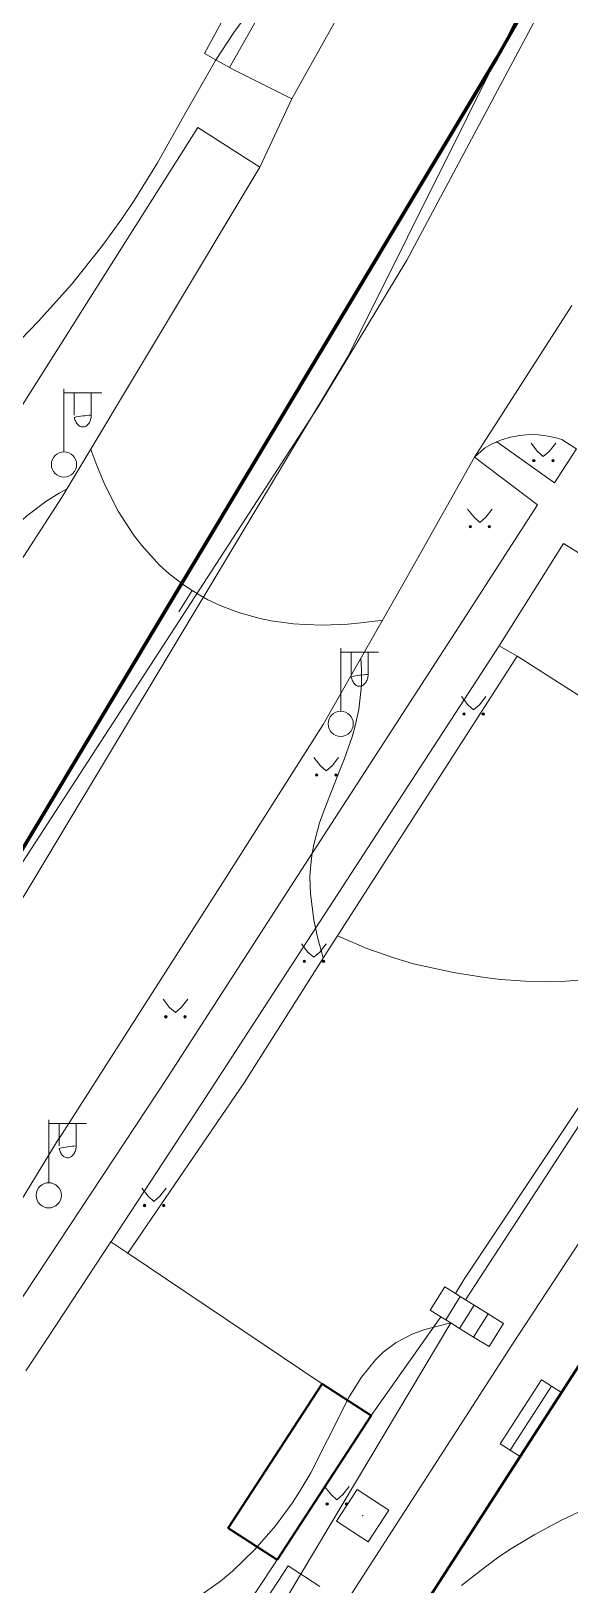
# Model space of a CAD drawing. Extents: x 1000 to 4000, y -5000 to -1000.
# Drawn here: x 1159.4 to 1202.2, y -4264.8 to -4141.5 of the extents above; entities that cross this region are included whole.
import ezdxf

# ---------------------------------------------------------------- set-up
doc = ezdxf.new("R2010")
doc.units = 0
doc.header["$MEASUREMENT"] = 0
for name, color, linetype in [('границы команд_1', 10, 'CONTINUOUS'), ('СЛОЙ_11', 7, 'CONTINUOUS'), ('СЛОЙ_24', 7, 'CONTINUOUS'), ('СЛОЙ_25', 7, 'CONTINUOUS'), ('СЛОЙ_3', 7, 'CONTINUOUS'), ('СЛОЙ_37', 7, 'CONTINUOUS'), ('СЛОЙ_41', 7, 'CONTINUOUS'), ('СЛОЙ_44', 7, 'CONTINUOUS'), ('СЛОЙ_50', 7, 'CONTINUOUS'), ('СЛОЙ_51', 7, 'CONTINUOUS'), ('СЛОЙ_52', 7, 'CONTINUOUS'), ('СЛОЙ_6', 7, 'CONTINUOUS'), ('СЛОЙ_7', 7, 'CONTINUOUS')]:
    doc.layers.add(name, color=color, linetype=linetype)

msp = doc.modelspace()

# ---------------------------------------------------------------- linework, layer by layer
at = {"layer": 'границы команд_1', "color": 6, "lineweight": 100}
msp.add_lwpolyline([(1612.96, -4276.82), (1612.96, -4259.86), (1625.02, -4185.11), (1636.75, -4129.28), (1649.53, -4098.95), (1661.2, -4081.67), (1676.84, -4068.3), (1835.04, -3963.9), (1864.51, -3940.5), (1880.89, -3924.11), (1893.06, -3902.28), (1902.12, -3885.22), (1918.7, -3847.06), (1400.62, -3643.72), (1216.08, -4109.03), (1196.4, -4143.6), (1121.31, -4268.85)], dxfattribs=at)
at = {"layer": 'СЛОЙ_11', "color": 253, "linetype": 'Continuous', "lineweight": 0}
for p, q in [((1196.59, -4190.28), (1201.7, -4182.15)), ((1209.99, -4187.36), (1201.7, -4182.15)), ((1165.78, -4237.56), (1167.12, -4238.46)), ((1167.12, -4238.46), (1182.54, -4248.84))]:
    msp.add_line(p, q, dxfattribs=at)
for points in [[(1178.99, -4137.62), (1175.19, -4144.38)], [(1172.67, -4149.13), (1164.15, -4162.6)], [(1164.15, -4162.6), (1162.43, -4165.33)], [(1162.43, -4165.33), (1145.09, -4192.76)], [(1196.59, -4190.28), (1183.07, -4211.06), (1172.95, -4226.63), (1165.82, -4237.51), (1165.78, -4237.56)], [(1222.69, -4196.46), (1218.49, -4203.47), (1193.82, -4240.53), (1193.13, -4241.67)], [(1165.78, -4237.56), (1160.84, -4245.05), (1159.03, -4247.8)], [(1191.96, -4243.51), (1186.42, -4251.36)], [(1178.97, -4262.81), (1172.08, -4273.19)]]:
    msp.add_lwpolyline(points, dxfattribs=at)
at = {"layer": 'СЛОЙ_24', "color": 253, "linetype": 'Continuous', "lineweight": 0}
for p, q in [((1180.12, -4146.86), (1175.52, -4144.56)), ((1198.01, -4191.08), (1196.59, -4190.28))]:
    msp.add_line(p, q, dxfattribs=at)
for points in [[(1180.12, -4146.86), (1189.11, -4130.81), (1203.64, -4101.32), (1202.92, -4096.42), (1218.34, -4061.94), (1221.35, -4063.07), (1221.87, -4061.15), (1219.19, -4059.91), (1231.61, -4029.37), (1232.87, -4022.9), (1236.39, -4024.04), (1236.98, -4022.09), (1233.84, -4021.05), (1242.22, -4000)], [(1178.99, -4137.62), (1176.97, -4136.29), (1173.2, -4143.27), (1175.19, -4144.38)], [(1175.19, -4144.38), (1175.52, -4144.56)], [(1177.58, -4152.28), (1172.67, -4149.13)], [(1116.78, -4248.45), (1118.7, -4245.26), (1161.91, -4178.44), (1177.58, -4152.28)], [(1194.64, -4175.3), (1195.41, -4174.59), (1196.07, -4174.22), (1196.32, -4174.12), (1196.41, -4174.08)], [(1196.41, -4174.08), (1196.76, -4173.93), (1197.48, -4173.71), (1198.22, -4173.57), (1198.97, -4173.5), (1199.72, -4173.52), (1200.47, -4173.62), (1200.85, -4173.71), (1201.2, -4173.79), (1201.55, -4173.9), (1202.66, -4174.6), (1202.71, -4174.63)], [(1196.41, -4174.08), (1200.99, -4177.33), (1202.71, -4174.63)], [(1148.25, -4250), (1150.01, -4247.39), (1155.6, -4239.25), (1161.65, -4229.38), (1161.66, -4229.37), (1174.66, -4209.05), (1182.62, -4196.52), (1189.04, -4185.21), (1194.64, -4175.3)], [(1153.39, -4250), (1158.15, -4242.9), (1170.32, -4224.45), (1180.32, -4208.94), (1193.98, -4187.86), (1199.64, -4179.08), (1194.64, -4175.3)], [(1198.01, -4191.08), (1187.11, -4208.05), (1182.74, -4214.84), (1176.48, -4224.74), (1176.39, -4224.87), (1167.12, -4238.46)], [(1214.61, -4190.85), (1213.61, -4192.45), (1211.63, -4195.08), (1211.09, -4195.48), (1210.5, -4195.82), (1209.88, -4196.09), (1209.23, -4196.28), (1208.56, -4196.39), (1207.88, -4196.43), (1207.58, -4196.41), (1207.21, -4196.38), (1206.54, -4196.25), (1205.89, -4196.05), (1205.61, -4195.94), (1198.14, -4191.16), (1198.01, -4191.08)], [(1227.74, -4199.82), (1197.58, -4245.78)], [(1197.58, -4245.78), (1177.54, -4276.87)]]:
    msp.add_lwpolyline(points, dxfattribs=at)
at = {"layer": 'СЛОЙ_25', "color": 253, "linetype": 'Continuous', "lineweight": 0}
for points in [[(1191.96, -4243.51), (1191.12, -4242.99), (1192.28, -4241.14), (1193.13, -4241.67)], [(1193.5, -4241.9), (1192.35, -4243.75)], [(1193.13, -4241.67), (1193.5, -4241.9), (1193.92, -4242.17)], [(1193.92, -4242.17), (1194.61, -4242.59), (1195.71, -4243.28), (1196.93, -4244.04), (1195.78, -4245.89)], [(1194.61, -4242.59), (1193.45, -4244.44)], [(1195.71, -4243.28), (1194.56, -4245.13)], [(1192.74, -4244), (1192.35, -4243.75), (1191.96, -4243.51)], [(1195.78, -4245.89), (1194.56, -4245.13), (1193.45, -4244.44), (1192.74, -4244)]]:
    msp.add_lwpolyline(points, dxfattribs=at)
at = {"layer": 'СЛОЙ_3', "color": 253, "linetype": 'Continuous', "lineweight": 0}
for p, q in [((1162.05, -4174.88), (1162.05, -4169.88)), ((1162.05, -4172.88), (1162.05, -4169.88)), ((1162.05, -4170.19), (1165.05, -4170.19)), ((1162.87, -4171.96), (1162.87, -4170.19)), ((1164.21, -4171.96), (1164.21, -4170.19)), ((1184.01, -4195.45), (1184.01, -4190.45)), ((1184.01, -4193.45), (1184.01, -4190.45)), ((1184.01, -4190.77), (1187.02, -4190.77)), ((1184.84, -4192.54), (1184.84, -4190.77)), ((1186.18, -4192.54), (1186.18, -4190.77)), ((1160.84, -4232.88), (1160.84, -4227.88)), ((1160.84, -4230.88), (1160.84, -4227.88)), ((1160.84, -4228.19), (1163.84, -4228.19)), ((1161.66, -4229.96), (1161.66, -4228.19)), ((1163.01, -4229.96), (1163.01, -4228.19)), ((1183.68, -4259.75), (1185.31, -4257.23)), ((1185.31, -4257.23), (1187.83, -4258.87)), ((1186.19, -4261.38), (1187.83, -4258.87)), ((1186.19, -4261.38), (1183.68, -4259.75)), ((1178.2, -4265.8), (1179.84, -4263.28)), ((1179.84, -4263.28), (1182.35, -4264.92))]:
    msp.add_line(p, q, dxfattribs=at)
for points in [[(1164.21, -4171.96, -0.035191), (1164.2, -4172.14, -0.036545), (1164.16, -4172.32, -0.03934), (1164.1, -4172.48, -0.0437), (1164.02, -4172.62, -0.049642), (1163.92, -4172.74, -0.056748), (1163.8, -4172.83, -0.0637), (1163.67, -4172.88, -0.068204), (1163.54, -4172.9, -0.068204), (1163.41, -4172.88, -0.0637), (1163.29, -4172.83, -0.056748), (1163.17, -4172.74, -0.049642), (1163.07, -4172.62, -0.0437), (1162.99, -4172.48, -0.03934), (1162.92, -4172.32, -0.036545), (1162.88, -4172.14, -0.035191)], [(1186.18, -4192.54, -0.035191), (1186.17, -4192.72, -0.036545), (1186.13, -4192.9, -0.03934), (1186.07, -4193.06, -0.0437), (1185.98, -4193.2, -0.049642), (1185.88, -4193.32, -0.056748), (1185.76, -4193.41, -0.0637), (1185.64, -4193.46, -0.068204), (1185.51, -4193.48, -0.068204), (1185.38, -4193.46, -0.0637), (1185.25, -4193.41, -0.056748), (1185.13, -4193.32, -0.049642), (1185.03, -4193.2, -0.0437), (1184.95, -4193.06, -0.03934), (1184.89, -4192.9, -0.036545), (1184.85, -4192.72, -0.035191)], [(1163.01, -4229.96, -0.035191), (1162.99, -4230.15, -0.036545), (1162.96, -4230.32, -0.03934), (1162.89, -4230.49, -0.0437), (1162.81, -4230.63, -0.049642), (1162.71, -4230.75, -0.056748), (1162.59, -4230.83, -0.0637), (1162.47, -4230.89, -0.068204), (1162.34, -4230.9, -0.068204), (1162.2, -4230.89, -0.0637), (1162.08, -4230.83, -0.056748), (1161.96, -4230.75, -0.049642), (1161.86, -4230.63, -0.0437), (1161.78, -4230.49, -0.03934), (1161.71, -4230.32, -0.036545), (1161.68, -4230.15, -0.035191)]]:
    msp.add_lwpolyline(points, format="xyb", close=True, dxfattribs=at)
for centre in [(1162.05, -4175.88), (1184.01, -4196.46), (1160.84, -4233.88)]:
    msp.add_circle(centre, 1, dxfattribs=at)
msp.add_point((1185.75, -4259.31), dxfattribs=at)
at = {"layer": 'СЛОЙ_37', "color": 253, "linetype": 'Continuous', "lineweight": 0}
msp.add_line((1174.4, -4274.75), (1192.74, -4244), dxfattribs=at)
msp.add_lwpolyline([(1193.92, -4242.17), (1212.75, -4213.25), (1223.53, -4197.02)], dxfattribs=at)
at = {"layer": 'СЛОЙ_41', "color": 253, "linetype": 'Continuous', "lineweight": 0}
for p, q in [((1199.12, -4174.19), (1199.63, -4174.84)), ((1201.07, -4174.19), (1200.56, -4174.84)), ((1199.63, -4174.84), (1200.09, -4175.25)), ((1200.56, -4174.84), (1200.09, -4175.25)), ((1194.08, -4179.42), (1194.59, -4180.07)), ((1194.59, -4180.07), (1195.05, -4180.48)), ((1195.52, -4180.07), (1195.05, -4180.48)), ((1196.03, -4179.42), (1195.52, -4180.07)), ((1193.59, -4194.29), (1194.1, -4194.94)), ((1194.1, -4194.94), (1194.56, -4195.35)), ((1195.03, -4194.94), (1194.56, -4195.35)), ((1195.54, -4194.29), (1195.03, -4194.94)), ((1181.89, -4199.13), (1182.4, -4199.78)), ((1182.4, -4199.78), (1182.86, -4200.19)), ((1183.33, -4199.78), (1182.86, -4200.19)), ((1183.84, -4199.13), (1183.33, -4199.78)), ((1180.9, -4213.92), (1181.41, -4214.57)), ((1181.41, -4214.57), (1181.88, -4214.98)), ((1182.35, -4214.57), (1181.88, -4214.98)), ((1182.86, -4213.92), (1182.35, -4214.57)), ((1169.92, -4218.32), (1170.43, -4218.97)), ((1171.87, -4218.32), (1171.36, -4218.97)), ((1170.43, -4218.97), (1170.89, -4219.38)), ((1171.36, -4218.97), (1170.89, -4219.38)), ((1168.22, -4233.3), (1168.73, -4233.95)), ((1170.17, -4233.3), (1169.66, -4233.95)), ((1168.73, -4233.95), (1169.19, -4234.36)), ((1169.66, -4233.95), (1169.19, -4234.36)), ((1182.73, -4256.98), (1183.24, -4257.63)), ((1184.68, -4256.98), (1184.17, -4257.63)), ((1183.24, -4257.63), (1183.7, -4258.04)), ((1184.17, -4257.63), (1183.7, -4258.04))]:
    msp.add_line(p, q, dxfattribs=at)
for centre in [(1199.34, -4175.57), (1200.86, -4175.57), (1194.29, -4180.81), (1195.81, -4180.81), (1193.8, -4195.68), (1195.32, -4195.68), (1182.11, -4200.52), (1183.63, -4200.52), (1181.12, -4215.31), (1182.64, -4215.31), (1170.13, -4219.71), (1171.65, -4219.71), (1168.44, -4234.69), (1169.96, -4234.69), (1182.94, -4258.37), (1184.46, -4258.37)]:
    msp.add_circle(centre, 0.0976, dxfattribs=at)
for points in [[(1199.25, -4175.61), (1199.24, -4175.56), (1199.25, -4175.54)], [(1199.24, -4175.59), (1199.24, -4175.57), (1199.24, -4175.56)], [(1199.24, -4175.59), (1199.24, -4175.56), (1199.25, -4175.61)], [(1199.26, -4175.63), (1199.25, -4175.54), (1199.26, -4175.52)], [(1199.25, -4175.61), (1199.25, -4175.54), (1199.26, -4175.63)], [(1199.27, -4175.64), (1199.26, -4175.52), (1199.27, -4175.51)], [(1199.26, -4175.63), (1199.26, -4175.52), (1199.27, -4175.64)], [(1199.28, -4175.66), (1199.27, -4175.51), (1199.28, -4175.49)], [(1199.27, -4175.64), (1199.27, -4175.51), (1199.28, -4175.66)], [(1199.3, -4175.67), (1199.28, -4175.49), (1199.3, -4175.48)], [(1199.28, -4175.66), (1199.28, -4175.49), (1199.3, -4175.67)], [(1199.3, -4175.67), (1199.3, -4175.48), (1199.32, -4175.67)], [(1199.32, -4175.67), (1199.3, -4175.48), (1199.32, -4175.48)], [(1199.32, -4175.67), (1199.32, -4175.48), (1199.34, -4175.67)], [(1199.34, -4175.67), (1199.32, -4175.48), (1199.34, -4175.48)], [(1200.77, -4175.61), (1200.76, -4175.56), (1200.77, -4175.54)], [(1200.76, -4175.59), (1200.76, -4175.57), (1200.76, -4175.56)], [(1200.76, -4175.59), (1200.76, -4175.56), (1200.77, -4175.61)], [(1200.78, -4175.63), (1200.77, -4175.54), (1200.78, -4175.52)], [(1200.77, -4175.61), (1200.77, -4175.54), (1200.78, -4175.63)], [(1200.79, -4175.64), (1200.78, -4175.52), (1200.79, -4175.51)], [(1200.78, -4175.63), (1200.78, -4175.52), (1200.79, -4175.64)], [(1200.8, -4175.66), (1200.79, -4175.51), (1200.8, -4175.49)], [(1200.79, -4175.64), (1200.79, -4175.51), (1200.8, -4175.66)], [(1200.82, -4175.67), (1200.8, -4175.49), (1200.82, -4175.48)], [(1200.8, -4175.66), (1200.8, -4175.49), (1200.82, -4175.67)], [(1200.82, -4175.67), (1200.82, -4175.48), (1200.84, -4175.67)], [(1200.84, -4175.67), (1200.82, -4175.48), (1200.84, -4175.48)], [(1200.84, -4175.67), (1200.84, -4175.48), (1200.86, -4175.67)], [(1200.86, -4175.67), (1200.84, -4175.48), (1200.86, -4175.48)], [(1194.2, -4180.83), (1194.19, -4180.81), (1194.2, -4180.79)], [(1194.21, -4180.86), (1194.2, -4180.77), (1194.21, -4180.75)], [(1194.2, -4180.84), (1194.2, -4180.79), (1194.2, -4180.77)], [(1194.2, -4180.84), (1194.2, -4180.77), (1194.21, -4180.86)], [(1194.2, -4180.83), (1194.2, -4180.79), (1194.2, -4180.84)], [(1194.22, -4180.88), (1194.21, -4180.75), (1194.22, -4180.74)], [(1194.21, -4180.86), (1194.21, -4180.75), (1194.22, -4180.88)], [(1194.24, -4180.89), (1194.22, -4180.74), (1194.24, -4180.73)], [(1194.22, -4180.88), (1194.22, -4180.74), (1194.24, -4180.89)], [(1194.26, -4180.9), (1194.24, -4180.73), (1194.26, -4180.72)], [(1194.24, -4180.89), (1194.24, -4180.73), (1194.26, -4180.9)], [(1194.27, -4180.9), (1194.26, -4180.72), (1194.27, -4180.71)], [(1194.26, -4180.9), (1194.26, -4180.72), (1194.27, -4180.9)], [(1194.27, -4180.9), (1194.27, -4180.71), (1194.29, -4180.9)], [(1194.29, -4180.9), (1194.27, -4180.71), (1194.29, -4180.71)], [(1195.73, -4180.86), (1195.72, -4180.77), (1195.73, -4180.75)], [(1195.72, -4180.84), (1195.72, -4180.79), (1195.72, -4180.77)], [(1195.72, -4180.84), (1195.72, -4180.77), (1195.73, -4180.86)], [(1195.72, -4180.83), (1195.72, -4180.81), (1195.72, -4180.79)], [(1195.72, -4180.83), (1195.72, -4180.79), (1195.72, -4180.84)], [(1195.74, -4180.88), (1195.73, -4180.75), (1195.74, -4180.74)], [(1195.73, -4180.86), (1195.73, -4180.75), (1195.74, -4180.88)], [(1195.76, -4180.89), (1195.74, -4180.74), (1195.76, -4180.73)], [(1195.74, -4180.88), (1195.74, -4180.74), (1195.76, -4180.89)], [(1195.78, -4180.9), (1195.76, -4180.73), (1195.78, -4180.72)], [(1195.76, -4180.89), (1195.76, -4180.73), (1195.78, -4180.9)], [(1195.79, -4180.9), (1195.78, -4180.72), (1195.79, -4180.71)], [(1195.78, -4180.9), (1195.78, -4180.72), (1195.79, -4180.9)], [(1195.79, -4180.9), (1195.79, -4180.71), (1195.81, -4180.9)], [(1195.81, -4180.9), (1195.79, -4180.71), (1195.81, -4180.71)], [(1193.71, -4195.71), (1193.7, -4195.66), (1193.71, -4195.64)], [(1193.7, -4195.7), (1193.7, -4195.68), (1193.7, -4195.66)], [(1193.7, -4195.7), (1193.7, -4195.66), (1193.71, -4195.71)], [(1193.72, -4195.73), (1193.71, -4195.64), (1193.72, -4195.62)], [(1193.71, -4195.71), (1193.71, -4195.64), (1193.72, -4195.73)], [(1193.73, -4195.75), (1193.72, -4195.62), (1193.73, -4195.61)], [(1193.72, -4195.73), (1193.72, -4195.62), (1193.73, -4195.75)], [(1193.75, -4195.76), (1193.73, -4195.61), (1193.75, -4195.6)], [(1193.73, -4195.75), (1193.73, -4195.61), (1193.75, -4195.76)], [(1193.76, -4195.77), (1193.75, -4195.6), (1193.76, -4195.59)], [(1193.75, -4195.76), (1193.75, -4195.6), (1193.76, -4195.77)], [(1193.78, -4195.77), (1193.76, -4195.59), (1193.78, -4195.58)], [(1193.76, -4195.77), (1193.76, -4195.59), (1193.78, -4195.77)], [(1193.78, -4195.77), (1193.78, -4195.58), (1193.8, -4195.77)], [(1193.8, -4195.77), (1193.78, -4195.58), (1193.8, -4195.58)], [(1195.23, -4195.7), (1195.22, -4195.68), (1195.23, -4195.66)], [(1195.24, -4195.73), (1195.23, -4195.64), (1195.24, -4195.62)], [(1195.23, -4195.71), (1195.23, -4195.66), (1195.23, -4195.64)], [(1195.23, -4195.71), (1195.23, -4195.64), (1195.24, -4195.73)], [(1195.23, -4195.7), (1195.23, -4195.66), (1195.23, -4195.71)], [(1195.25, -4195.75), (1195.24, -4195.62), (1195.25, -4195.61)], [(1195.24, -4195.73), (1195.24, -4195.62), (1195.25, -4195.75)], [(1195.27, -4195.76), (1195.25, -4195.61), (1195.27, -4195.6)], [(1195.25, -4195.75), (1195.25, -4195.61), (1195.27, -4195.76)], [(1195.28, -4195.77), (1195.27, -4195.6), (1195.28, -4195.59)], [(1195.27, -4195.76), (1195.27, -4195.6), (1195.28, -4195.77)], [(1195.3, -4195.77), (1195.28, -4195.59), (1195.3, -4195.58)], [(1195.28, -4195.77), (1195.28, -4195.59), (1195.3, -4195.77)], [(1195.3, -4195.77), (1195.3, -4195.58), (1195.32, -4195.77)], [(1195.32, -4195.77), (1195.3, -4195.58), (1195.32, -4195.58)], [(1182.02, -4200.56), (1182.01, -4200.5), (1182.02, -4200.49)], [(1182.01, -4200.54), (1182.01, -4200.52), (1182.01, -4200.5)], [(1182.01, -4200.54), (1182.01, -4200.5), (1182.02, -4200.56)], [(1182.04, -4200.59), (1182.02, -4200.47), (1182.04, -4200.45)], [(1182.02, -4200.58), (1182.02, -4200.49), (1182.02, -4200.47)], [(1182.02, -4200.58), (1182.02, -4200.47), (1182.04, -4200.59)], [(1182.02, -4200.56), (1182.02, -4200.49), (1182.02, -4200.58)], [(1182.05, -4200.6), (1182.04, -4200.45), (1182.05, -4200.44)], [(1182.04, -4200.59), (1182.04, -4200.45), (1182.05, -4200.6)], [(1182.07, -4200.61), (1182.05, -4200.44), (1182.07, -4200.43)], [(1182.05, -4200.6), (1182.05, -4200.44), (1182.07, -4200.61)], [(1182.07, -4200.61), (1182.07, -4200.43), (1182.09, -4200.62)], [(1182.09, -4200.62), (1182.07, -4200.43), (1182.09, -4200.43)], [(1182.09, -4200.62), (1182.09, -4200.43), (1182.11, -4200.62)], [(1182.11, -4200.62), (1182.09, -4200.43), (1182.11, -4200.43)], [(1183.54, -4200.56), (1183.53, -4200.5), (1183.54, -4200.49)], [(1183.53, -4200.54), (1183.53, -4200.52), (1183.53, -4200.5)], [(1183.53, -4200.54), (1183.53, -4200.5), (1183.54, -4200.56)], [(1183.55, -4200.58), (1183.54, -4200.49), (1183.55, -4200.47)], [(1183.54, -4200.56), (1183.54, -4200.49), (1183.55, -4200.58)], [(1183.56, -4200.59), (1183.55, -4200.47), (1183.56, -4200.45)], [(1183.55, -4200.58), (1183.55, -4200.47), (1183.56, -4200.59)], [(1183.57, -4200.6), (1183.56, -4200.45), (1183.57, -4200.44)], [(1183.56, -4200.59), (1183.56, -4200.45), (1183.57, -4200.6)], [(1183.59, -4200.61), (1183.57, -4200.44), (1183.59, -4200.43)], [(1183.57, -4200.6), (1183.57, -4200.44), (1183.59, -4200.61)], [(1183.59, -4200.61), (1183.59, -4200.43), (1183.61, -4200.62)], [(1183.61, -4200.62), (1183.59, -4200.43), (1183.61, -4200.43)], [(1183.61, -4200.62), (1183.61, -4200.43), (1183.63, -4200.62)], [(1183.63, -4200.62), (1183.61, -4200.43), (1183.63, -4200.43)], [(1181.03, -4215.34), (1181.02, -4215.29), (1181.03, -4215.27)], [(1181.02, -4215.32), (1181.02, -4215.31), (1181.02, -4215.29)], [(1181.02, -4215.32), (1181.02, -4215.29), (1181.03, -4215.34)], [(1181.04, -4215.36), (1181.03, -4215.27), (1181.04, -4215.25)], [(1181.03, -4215.34), (1181.03, -4215.27), (1181.04, -4215.36)], [(1181.05, -4215.37), (1181.04, -4215.25), (1181.05, -4215.24)], [(1181.04, -4215.36), (1181.04, -4215.25), (1181.05, -4215.37)], [(1181.06, -4215.39), (1181.05, -4215.24), (1181.06, -4215.22)], [(1181.05, -4215.37), (1181.05, -4215.24), (1181.06, -4215.39)], [(1181.06, -4215.39), (1181.06, -4215.22), (1181.08, -4215.4)], [(1181.08, -4215.4), (1181.06, -4215.22), (1181.08, -4215.22)], [(1181.1, -4215.4), (1181.08, -4215.22), (1181.1, -4215.21)], [(1181.08, -4215.4), (1181.08, -4215.22), (1181.1, -4215.4)], [(1181.1, -4215.4), (1181.1, -4215.21), (1181.12, -4215.4)], [(1181.12, -4215.4), (1181.1, -4215.21), (1181.12, -4215.21)], [(1182.55, -4215.34), (1182.54, -4215.29), (1182.55, -4215.27)], [(1182.54, -4215.32), (1182.54, -4215.31), (1182.54, -4215.29)], [(1182.54, -4215.32), (1182.54, -4215.29), (1182.55, -4215.34)], [(1182.56, -4215.36), (1182.55, -4215.27), (1182.56, -4215.25)], [(1182.55, -4215.34), (1182.55, -4215.27), (1182.56, -4215.36)], [(1182.57, -4215.37), (1182.56, -4215.25), (1182.57, -4215.24)], [(1182.56, -4215.36), (1182.56, -4215.25), (1182.57, -4215.37)], [(1182.59, -4215.39), (1182.57, -4215.24), (1182.59, -4215.22)], [(1182.57, -4215.37), (1182.57, -4215.24), (1182.59, -4215.39)], [(1182.59, -4215.39), (1182.59, -4215.22), (1182.6, -4215.4)], [(1182.6, -4215.4), (1182.59, -4215.22), (1182.6, -4215.22)], [(1182.62, -4215.4), (1182.6, -4215.22), (1182.62, -4215.21)], [(1182.6, -4215.4), (1182.6, -4215.22), (1182.62, -4215.4)], [(1182.62, -4215.4), (1182.62, -4215.21), (1182.64, -4215.4)], [(1182.64, -4215.4), (1182.62, -4215.21), (1182.64, -4215.21)], [(1170.04, -4219.74), (1170.03, -4219.69), (1170.04, -4219.67)], [(1170.03, -4219.73), (1170.03, -4219.71), (1170.03, -4219.69)], [(1170.03, -4219.73), (1170.03, -4219.69), (1170.04, -4219.74)], [(1170.05, -4219.76), (1170.04, -4219.67), (1170.05, -4219.65)], [(1170.04, -4219.74), (1170.04, -4219.67), (1170.05, -4219.76)], [(1170.06, -4219.77), (1170.05, -4219.65), (1170.06, -4219.64)], [(1170.05, -4219.76), (1170.05, -4219.65), (1170.06, -4219.77)], [(1170.08, -4219.79), (1170.06, -4219.64), (1170.08, -4219.62)], [(1170.06, -4219.77), (1170.06, -4219.64), (1170.08, -4219.79)], [(1170.08, -4219.79), (1170.08, -4219.62), (1170.09, -4219.8)], [(1170.09, -4219.8), (1170.08, -4219.62), (1170.09, -4219.62)], [(1170.11, -4219.8), (1170.09, -4219.62), (1170.11, -4219.61)], [(1170.09, -4219.8), (1170.09, -4219.62), (1170.11, -4219.8)], [(1170.11, -4219.8), (1170.11, -4219.61), (1170.13, -4219.8)], [(1170.13, -4219.8), (1170.11, -4219.61), (1170.13, -4219.61)], [(1171.56, -4219.73), (1171.55, -4219.71), (1171.56, -4219.69)], [(1171.57, -4219.76), (1171.56, -4219.67), (1171.57, -4219.65)], [(1171.56, -4219.74), (1171.56, -4219.69), (1171.56, -4219.67)], [(1171.56, -4219.74), (1171.56, -4219.67), (1171.57, -4219.76)], [(1171.56, -4219.73), (1171.56, -4219.69), (1171.56, -4219.74)], [(1171.58, -4219.77), (1171.57, -4219.65), (1171.58, -4219.64)], [(1171.57, -4219.76), (1171.57, -4219.65), (1171.58, -4219.77)], [(1171.6, -4219.79), (1171.58, -4219.64), (1171.6, -4219.62)], [(1171.58, -4219.77), (1171.58, -4219.64), (1171.6, -4219.79)], [(1171.6, -4219.79), (1171.6, -4219.62), (1171.61, -4219.8)], [(1171.61, -4219.8), (1171.6, -4219.62), (1171.61, -4219.62)], [(1171.63, -4219.8), (1171.61, -4219.62), (1171.63, -4219.61)], [(1171.61, -4219.8), (1171.61, -4219.62), (1171.63, -4219.8)], [(1171.63, -4219.8), (1171.63, -4219.61), (1171.65, -4219.8)], [(1171.65, -4219.8), (1171.63, -4219.61), (1171.65, -4219.61)], [(1168.35, -4234.73), (1168.34, -4234.68), (1168.35, -4234.66)], [(1168.34, -4234.71), (1168.34, -4234.69), (1168.34, -4234.68)], [(1168.34, -4234.71), (1168.34, -4234.68), (1168.35, -4234.73)], [(1168.36, -4234.75), (1168.35, -4234.66), (1168.36, -4234.64)], [(1168.35, -4234.73), (1168.35, -4234.66), (1168.36, -4234.75)], [(1168.37, -4234.76), (1168.36, -4234.64), (1168.37, -4234.63)], [(1168.36, -4234.75), (1168.36, -4234.64), (1168.37, -4234.76)], [(1168.38, -4234.78), (1168.37, -4234.63), (1168.38, -4234.61)], [(1168.37, -4234.76), (1168.37, -4234.63), (1168.38, -4234.78)], [(1168.4, -4234.78), (1168.38, -4234.61), (1168.4, -4234.6)], [(1168.38, -4234.78), (1168.38, -4234.61), (1168.4, -4234.78)], [(1168.4, -4234.78), (1168.4, -4234.6), (1168.42, -4234.79)], [(1168.42, -4234.79), (1168.4, -4234.6), (1168.42, -4234.6)], [(1168.42, -4234.79), (1168.42, -4234.6), (1168.44, -4234.79)], [(1168.44, -4234.79), (1168.42, -4234.6), (1168.44, -4234.6)], [(1169.87, -4234.73), (1169.86, -4234.68), (1169.87, -4234.66)], [(1169.86, -4234.71), (1169.86, -4234.69), (1169.86, -4234.68)], [(1169.86, -4234.71), (1169.86, -4234.68), (1169.87, -4234.73)], [(1169.88, -4234.75), (1169.87, -4234.66), (1169.88, -4234.64)], [(1169.87, -4234.73), (1169.87, -4234.66), (1169.88, -4234.75)], [(1169.89, -4234.76), (1169.88, -4234.64), (1169.89, -4234.63)], [(1169.88, -4234.75), (1169.88, -4234.64), (1169.89, -4234.76)], [(1169.91, -4234.78), (1169.89, -4234.63), (1169.91, -4234.61)], [(1169.89, -4234.76), (1169.89, -4234.63), (1169.91, -4234.78)], [(1169.92, -4234.78), (1169.91, -4234.61), (1169.92, -4234.6)], [(1169.91, -4234.78), (1169.91, -4234.61), (1169.92, -4234.78)], [(1169.92, -4234.78), (1169.92, -4234.6), (1169.94, -4234.79)], [(1169.94, -4234.79), (1169.92, -4234.6), (1169.94, -4234.6)], [(1169.94, -4234.79), (1169.94, -4234.6), (1169.96, -4234.79)], [(1169.96, -4234.79), (1169.94, -4234.6), (1169.96, -4234.6)], [(1182.85, -4258.39), (1182.84, -4258.37), (1182.85, -4258.35)], [(1182.86, -4258.42), (1182.85, -4258.33), (1182.86, -4258.31)], [(1182.85, -4258.41), (1182.85, -4258.35), (1182.85, -4258.33)], [(1182.85, -4258.41), (1182.85, -4258.33), (1182.86, -4258.42)], [(1182.85, -4258.39), (1182.85, -4258.35), (1182.85, -4258.41)], [(1182.87, -4258.44), (1182.86, -4258.31), (1182.87, -4258.3)], [(1182.86, -4258.42), (1182.86, -4258.31), (1182.87, -4258.44)], [(1182.89, -4258.45), (1182.87, -4258.3), (1182.89, -4258.29)], [(1182.87, -4258.44), (1182.87, -4258.3), (1182.89, -4258.45)], [(1182.9, -4258.46), (1182.89, -4258.29), (1182.9, -4258.28)], [(1182.89, -4258.45), (1182.89, -4258.29), (1182.9, -4258.46)], [(1182.92, -4258.46), (1182.9, -4258.28), (1182.92, -4258.27)], [(1182.9, -4258.46), (1182.9, -4258.28), (1182.92, -4258.46)], [(1182.92, -4258.46), (1182.92, -4258.27), (1182.94, -4258.47)], [(1182.94, -4258.47), (1182.92, -4258.27), (1182.94, -4258.27)], [(1184.37, -4258.39), (1184.36, -4258.37), (1184.37, -4258.35)], [(1184.38, -4258.42), (1184.37, -4258.33), (1184.38, -4258.31)], [(1184.37, -4258.41), (1184.37, -4258.35), (1184.37, -4258.33)], [(1184.37, -4258.41), (1184.37, -4258.33), (1184.38, -4258.42)], [(1184.37, -4258.39), (1184.37, -4258.35), (1184.37, -4258.41)], [(1184.39, -4258.44), (1184.38, -4258.31), (1184.39, -4258.3)], [(1184.38, -4258.42), (1184.38, -4258.31), (1184.39, -4258.44)], [(1184.41, -4258.45), (1184.39, -4258.3), (1184.41, -4258.29)], [(1184.39, -4258.44), (1184.39, -4258.3), (1184.41, -4258.45)], [(1184.43, -4258.46), (1184.41, -4258.29), (1184.43, -4258.28)], [(1184.41, -4258.45), (1184.41, -4258.29), (1184.43, -4258.46)], [(1184.44, -4258.46), (1184.43, -4258.28), (1184.44, -4258.27)], [(1184.43, -4258.46), (1184.43, -4258.28), (1184.44, -4258.46)], [(1184.44, -4258.46), (1184.44, -4258.27), (1184.46, -4258.47)], [(1184.46, -4258.47), (1184.44, -4258.27), (1184.46, -4258.27)]]:
    msp.add_solid(points, dxfattribs=at)
at = {"layer": 'СЛОЙ_41', "color": 253, "linetype": 'Continuous', "lineweight": 0, "extrusion": (0, 0, -1)}
for points in [[(-1199.34, -4175.67), (-1199.34, -4175.48), (-1199.36, -4175.67)], [(-1199.36, -4175.67), (-1199.34, -4175.48), (-1199.36, -4175.48)], [(-1199.36, -4175.67), (-1199.36, -4175.48), (-1199.37, -4175.67)], [(-1199.37, -4175.67), (-1199.36, -4175.48), (-1199.37, -4175.48)], [(-1199.37, -4175.67), (-1199.37, -4175.48), (-1199.39, -4175.66)], [(-1199.39, -4175.66), (-1199.37, -4175.48), (-1199.39, -4175.49)], [(-1199.39, -4175.66), (-1199.39, -4175.49), (-1199.41, -4175.64)], [(-1199.41, -4175.64), (-1199.39, -4175.49), (-1199.41, -4175.51)], [(-1199.41, -4175.64), (-1199.41, -4175.51), (-1199.42, -4175.63)], [(-1199.42, -4175.63), (-1199.41, -4175.51), (-1199.42, -4175.52)], [(-1199.42, -4175.63), (-1199.42, -4175.52), (-1199.43, -4175.61)], [(-1199.43, -4175.61), (-1199.42, -4175.52), (-1199.43, -4175.54)], [(-1199.43, -4175.61), (-1199.43, -4175.54), (-1199.43, -4175.59)], [(-1199.43, -4175.59), (-1199.43, -4175.54), (-1199.43, -4175.56)], [(-1199.43, -4175.59), (-1199.43, -4175.56), (-1199.44, -4175.57)], [(-1200.86, -4175.67), (-1200.86, -4175.48), (-1200.88, -4175.67)], [(-1200.88, -4175.67), (-1200.86, -4175.48), (-1200.88, -4175.48)], [(-1200.88, -4175.67), (-1200.88, -4175.48), (-1200.9, -4175.67)], [(-1200.9, -4175.67), (-1200.88, -4175.48), (-1200.9, -4175.48)], [(-1200.9, -4175.67), (-1200.9, -4175.48), (-1200.91, -4175.66)], [(-1200.91, -4175.66), (-1200.9, -4175.48), (-1200.91, -4175.49)], [(-1200.91, -4175.66), (-1200.91, -4175.49), (-1200.93, -4175.64)], [(-1200.93, -4175.64), (-1200.91, -4175.49), (-1200.93, -4175.51)], [(-1200.93, -4175.64), (-1200.93, -4175.51), (-1200.94, -4175.63)], [(-1200.94, -4175.63), (-1200.93, -4175.51), (-1200.94, -4175.52)], [(-1200.94, -4175.63), (-1200.94, -4175.52), (-1200.95, -4175.61)], [(-1200.95, -4175.61), (-1200.94, -4175.52), (-1200.95, -4175.54)], [(-1200.95, -4175.61), (-1200.95, -4175.54), (-1200.95, -4175.59)], [(-1200.95, -4175.59), (-1200.95, -4175.54), (-1200.95, -4175.56)], [(-1200.95, -4175.59), (-1200.95, -4175.56), (-1200.96, -4175.57)], [(-1194.29, -4180.9), (-1194.29, -4180.71), (-1194.31, -4180.9)], [(-1194.31, -4180.9), (-1194.29, -4180.71), (-1194.31, -4180.71)], [(-1194.31, -4180.9), (-1194.31, -4180.71), (-1194.33, -4180.9)], [(-1194.33, -4180.9), (-1194.31, -4180.71), (-1194.33, -4180.72)], [(-1194.33, -4180.9), (-1194.33, -4180.72), (-1194.35, -4180.89)], [(-1194.35, -4180.89), (-1194.33, -4180.72), (-1194.35, -4180.73)], [(-1194.35, -4180.89), (-1194.35, -4180.73), (-1194.36, -4180.88)], [(-1194.36, -4180.88), (-1194.35, -4180.73), (-1194.36, -4180.74)], [(-1194.36, -4180.88), (-1194.36, -4180.74), (-1194.37, -4180.86)], [(-1194.37, -4180.86), (-1194.36, -4180.74), (-1194.37, -4180.75)], [(-1194.37, -4180.86), (-1194.37, -4180.75), (-1194.38, -4180.84)], [(-1194.38, -4180.84), (-1194.37, -4180.75), (-1194.38, -4180.77)], [(-1194.38, -4180.84), (-1194.38, -4180.77), (-1194.39, -4180.83)], [(-1194.39, -4180.83), (-1194.38, -4180.77), (-1194.39, -4180.79)], [(-1194.39, -4180.83), (-1194.39, -4180.79), (-1194.39, -4180.81)], [(-1195.81, -4180.9), (-1195.81, -4180.71), (-1195.83, -4180.9)], [(-1195.83, -4180.9), (-1195.81, -4180.71), (-1195.83, -4180.71)], [(-1195.83, -4180.9), (-1195.83, -4180.71), (-1195.85, -4180.9)], [(-1195.85, -4180.9), (-1195.83, -4180.71), (-1195.85, -4180.72)], [(-1195.85, -4180.9), (-1195.85, -4180.72), (-1195.87, -4180.89)], [(-1195.87, -4180.89), (-1195.85, -4180.72), (-1195.87, -4180.73)], [(-1195.87, -4180.89), (-1195.87, -4180.73), (-1195.88, -4180.88)], [(-1195.88, -4180.88), (-1195.87, -4180.73), (-1195.88, -4180.74)], [(-1195.88, -4180.88), (-1195.88, -4180.74), (-1195.89, -4180.86)], [(-1195.89, -4180.86), (-1195.88, -4180.74), (-1195.89, -4180.75)], [(-1195.89, -4180.86), (-1195.89, -4180.75), (-1195.9, -4180.84)], [(-1195.9, -4180.84), (-1195.89, -4180.75), (-1195.9, -4180.77)], [(-1195.9, -4180.84), (-1195.9, -4180.77), (-1195.91, -4180.83)], [(-1195.91, -4180.83), (-1195.9, -4180.77), (-1195.91, -4180.79)], [(-1195.91, -4180.83), (-1195.91, -4180.79), (-1195.91, -4180.81)], [(-1193.8, -4195.77), (-1193.8, -4195.58), (-1193.82, -4195.77)], [(-1193.82, -4195.77), (-1193.8, -4195.58), (-1193.82, -4195.58)], [(-1193.82, -4195.77), (-1193.82, -4195.58), (-1193.84, -4195.77)], [(-1193.84, -4195.77), (-1193.82, -4195.58), (-1193.84, -4195.59)], [(-1193.84, -4195.77), (-1193.84, -4195.59), (-1193.85, -4195.76)], [(-1193.85, -4195.76), (-1193.84, -4195.59), (-1193.85, -4195.6)], [(-1193.85, -4195.76), (-1193.85, -4195.6), (-1193.87, -4195.75)], [(-1193.87, -4195.75), (-1193.85, -4195.6), (-1193.87, -4195.61)], [(-1193.87, -4195.75), (-1193.87, -4195.61), (-1193.88, -4195.73)], [(-1193.88, -4195.73), (-1193.87, -4195.61), (-1193.88, -4195.62)], [(-1193.88, -4195.73), (-1193.88, -4195.62), (-1193.89, -4195.71)], [(-1193.89, -4195.71), (-1193.88, -4195.62), (-1193.89, -4195.64)], [(-1193.89, -4195.71), (-1193.89, -4195.64), (-1193.9, -4195.7)], [(-1193.9, -4195.7), (-1193.89, -4195.64), (-1193.9, -4195.66)], [(-1193.9, -4195.7), (-1193.9, -4195.66), (-1193.9, -4195.68)], [(-1195.32, -4195.77), (-1195.32, -4195.58), (-1195.34, -4195.77)], [(-1195.34, -4195.77), (-1195.32, -4195.58), (-1195.34, -4195.58)], [(-1195.34, -4195.77), (-1195.34, -4195.58), (-1195.36, -4195.77)], [(-1195.36, -4195.77), (-1195.34, -4195.58), (-1195.36, -4195.59)], [(-1195.36, -4195.77), (-1195.36, -4195.59), (-1195.38, -4195.76)], [(-1195.38, -4195.76), (-1195.36, -4195.59), (-1195.38, -4195.6)], [(-1195.38, -4195.76), (-1195.38, -4195.6), (-1195.39, -4195.75)], [(-1195.39, -4195.75), (-1195.38, -4195.6), (-1195.39, -4195.61)], [(-1195.39, -4195.75), (-1195.39, -4195.61), (-1195.4, -4195.73)], [(-1195.4, -4195.73), (-1195.39, -4195.61), (-1195.4, -4195.62)], [(-1195.4, -4195.73), (-1195.4, -4195.62), (-1195.41, -4195.71)], [(-1195.41, -4195.71), (-1195.4, -4195.62), (-1195.41, -4195.64)], [(-1195.41, -4195.71), (-1195.41, -4195.64), (-1195.42, -4195.7)], [(-1195.42, -4195.7), (-1195.41, -4195.64), (-1195.42, -4195.66)], [(-1195.42, -4195.7), (-1195.42, -4195.66), (-1195.42, -4195.68)], [(-1182.11, -4200.62), (-1182.11, -4200.43), (-1182.12, -4200.62)], [(-1182.12, -4200.62), (-1182.11, -4200.43), (-1182.12, -4200.43)], [(-1182.12, -4200.62), (-1182.12, -4200.43), (-1182.14, -4200.61)], [(-1182.14, -4200.61), (-1182.12, -4200.43), (-1182.14, -4200.43)], [(-1182.14, -4200.61), (-1182.14, -4200.43), (-1182.16, -4200.6)], [(-1182.16, -4200.6), (-1182.14, -4200.43), (-1182.16, -4200.44)], [(-1182.16, -4200.6), (-1182.16, -4200.44), (-1182.17, -4200.59)], [(-1182.17, -4200.59), (-1182.16, -4200.44), (-1182.17, -4200.45)], [(-1182.17, -4200.59), (-1182.17, -4200.45), (-1182.19, -4200.58)], [(-1182.19, -4200.58), (-1182.17, -4200.45), (-1182.19, -4200.47)], [(-1182.19, -4200.58), (-1182.19, -4200.47), (-1182.2, -4200.56)], [(-1182.2, -4200.56), (-1182.19, -4200.47), (-1182.2, -4200.49)], [(-1182.2, -4200.56), (-1182.2, -4200.49), (-1182.2, -4200.54)], [(-1182.2, -4200.54), (-1182.2, -4200.49), (-1182.2, -4200.5)], [(-1182.2, -4200.54), (-1182.2, -4200.5), (-1182.2, -4200.52)], [(-1183.63, -4200.62), (-1183.63, -4200.43), (-1183.65, -4200.62)], [(-1183.65, -4200.62), (-1183.63, -4200.43), (-1183.65, -4200.43)], [(-1183.65, -4200.62), (-1183.65, -4200.43), (-1183.66, -4200.61)], [(-1183.66, -4200.61), (-1183.65, -4200.43), (-1183.66, -4200.43)], [(-1183.66, -4200.61), (-1183.66, -4200.43), (-1183.68, -4200.6)], [(-1183.68, -4200.6), (-1183.66, -4200.43), (-1183.68, -4200.44)], [(-1183.68, -4200.6), (-1183.68, -4200.44), (-1183.7, -4200.59)], [(-1183.7, -4200.59), (-1183.68, -4200.44), (-1183.7, -4200.45)], [(-1183.7, -4200.59), (-1183.7, -4200.45), (-1183.71, -4200.58)], [(-1183.71, -4200.58), (-1183.7, -4200.45), (-1183.71, -4200.47)], [(-1183.71, -4200.58), (-1183.71, -4200.47), (-1183.72, -4200.56)], [(-1183.72, -4200.56), (-1183.71, -4200.47), (-1183.72, -4200.49)], [(-1183.72, -4200.56), (-1183.72, -4200.49), (-1183.72, -4200.54)], [(-1183.72, -4200.54), (-1183.72, -4200.49), (-1183.72, -4200.5)], [(-1183.72, -4200.54), (-1183.72, -4200.5), (-1183.72, -4200.52)], [(-1181.12, -4215.4), (-1181.12, -4215.21), (-1181.14, -4215.4)], [(-1181.14, -4215.4), (-1181.12, -4215.21), (-1181.14, -4215.21)], [(-1181.14, -4215.4), (-1181.14, -4215.21), (-1181.16, -4215.4)], [(-1181.16, -4215.4), (-1181.14, -4215.21), (-1181.16, -4215.22)], [(-1181.16, -4215.4), (-1181.16, -4215.22), (-1181.17, -4215.39)], [(-1181.17, -4215.39), (-1181.16, -4215.22), (-1181.17, -4215.22)], [(-1181.17, -4215.39), (-1181.17, -4215.22), (-1181.19, -4215.37)], [(-1181.19, -4215.37), (-1181.17, -4215.22), (-1181.19, -4215.24)], [(-1181.19, -4215.37), (-1181.19, -4215.24), (-1181.2, -4215.36)], [(-1181.2, -4215.36), (-1181.19, -4215.24), (-1181.2, -4215.25)], [(-1181.2, -4215.36), (-1181.2, -4215.25), (-1181.21, -4215.34)], [(-1181.21, -4215.34), (-1181.2, -4215.25), (-1181.21, -4215.27)], [(-1181.21, -4215.34), (-1181.21, -4215.27), (-1181.21, -4215.32)], [(-1181.21, -4215.32), (-1181.21, -4215.27), (-1181.21, -4215.29)], [(-1181.21, -4215.32), (-1181.21, -4215.29), (-1181.22, -4215.31)], [(-1182.64, -4215.4), (-1182.64, -4215.21), (-1182.66, -4215.4)], [(-1182.66, -4215.4), (-1182.64, -4215.21), (-1182.66, -4215.21)], [(-1182.66, -4215.4), (-1182.66, -4215.21), (-1182.68, -4215.4)], [(-1182.68, -4215.4), (-1182.66, -4215.21), (-1182.68, -4215.22)], [(-1182.68, -4215.4), (-1182.68, -4215.22), (-1182.69, -4215.39)], [(-1182.69, -4215.39), (-1182.68, -4215.22), (-1182.69, -4215.22)], [(-1182.69, -4215.39), (-1182.69, -4215.22), (-1182.71, -4215.37)], [(-1182.71, -4215.37), (-1182.69, -4215.22), (-1182.71, -4215.24)], [(-1182.71, -4215.37), (-1182.71, -4215.24), (-1182.72, -4215.36)], [(-1182.72, -4215.36), (-1182.71, -4215.24), (-1182.72, -4215.25)], [(-1182.72, -4215.36), (-1182.72, -4215.25), (-1182.73, -4215.34)], [(-1182.73, -4215.34), (-1182.72, -4215.25), (-1182.73, -4215.27)], [(-1182.73, -4215.34), (-1182.73, -4215.27), (-1182.74, -4215.32)], [(-1182.74, -4215.32), (-1182.73, -4215.27), (-1182.74, -4215.29)], [(-1182.74, -4215.32), (-1182.74, -4215.29), (-1182.74, -4215.31)], [(-1170.13, -4219.8), (-1170.13, -4219.61), (-1170.15, -4219.8)], [(-1170.15, -4219.8), (-1170.13, -4219.61), (-1170.15, -4219.61)], [(-1170.15, -4219.8), (-1170.15, -4219.61), (-1170.17, -4219.8)], [(-1170.17, -4219.8), (-1170.15, -4219.61), (-1170.17, -4219.62)], [(-1170.17, -4219.8), (-1170.17, -4219.62), (-1170.18, -4219.79)], [(-1170.18, -4219.79), (-1170.17, -4219.62), (-1170.18, -4219.62)], [(-1170.18, -4219.79), (-1170.18, -4219.62), (-1170.2, -4219.77)], [(-1170.2, -4219.77), (-1170.18, -4219.62), (-1170.2, -4219.64)], [(-1170.2, -4219.77), (-1170.2, -4219.64), (-1170.21, -4219.76)], [(-1170.21, -4219.76), (-1170.2, -4219.64), (-1170.21, -4219.65)], [(-1170.21, -4219.76), (-1170.21, -4219.65), (-1170.22, -4219.74)], [(-1170.22, -4219.74), (-1170.21, -4219.65), (-1170.22, -4219.67)], [(-1170.22, -4219.74), (-1170.22, -4219.67), (-1170.23, -4219.73)], [(-1170.23, -4219.73), (-1170.22, -4219.67), (-1170.23, -4219.69)], [(-1170.23, -4219.73), (-1170.23, -4219.69), (-1170.23, -4219.71)], [(-1171.65, -4219.8), (-1171.65, -4219.61), (-1171.67, -4219.8)], [(-1171.67, -4219.8), (-1171.65, -4219.61), (-1171.67, -4219.61)], [(-1171.67, -4219.8), (-1171.67, -4219.61), (-1171.69, -4219.8)], [(-1171.69, -4219.8), (-1171.67, -4219.61), (-1171.69, -4219.62)], [(-1171.69, -4219.8), (-1171.69, -4219.62), (-1171.71, -4219.79)], [(-1171.71, -4219.79), (-1171.69, -4219.62), (-1171.71, -4219.62)], [(-1171.71, -4219.79), (-1171.71, -4219.62), (-1171.72, -4219.77)], [(-1171.72, -4219.77), (-1171.71, -4219.62), (-1171.72, -4219.64)], [(-1171.72, -4219.77), (-1171.72, -4219.64), (-1171.73, -4219.76)], [(-1171.73, -4219.76), (-1171.72, -4219.64), (-1171.73, -4219.65)], [(-1171.73, -4219.76), (-1171.73, -4219.65), (-1171.74, -4219.74)], [(-1171.74, -4219.74), (-1171.73, -4219.65), (-1171.74, -4219.67)], [(-1171.74, -4219.74), (-1171.74, -4219.67), (-1171.75, -4219.73)], [(-1171.75, -4219.73), (-1171.74, -4219.67), (-1171.75, -4219.69)], [(-1171.75, -4219.73), (-1171.75, -4219.69), (-1171.75, -4219.71)], [(-1168.44, -4234.79), (-1168.44, -4234.6), (-1168.46, -4234.79)], [(-1168.46, -4234.79), (-1168.44, -4234.6), (-1168.46, -4234.6)], [(-1168.46, -4234.79), (-1168.46, -4234.6), (-1168.48, -4234.78)], [(-1168.48, -4234.78), (-1168.46, -4234.6), (-1168.48, -4234.6)], [(-1168.48, -4234.78), (-1168.48, -4234.6), (-1168.49, -4234.78)], [(-1168.49, -4234.78), (-1168.48, -4234.6), (-1168.49, -4234.61)], [(-1168.49, -4234.78), (-1168.49, -4234.61), (-1168.51, -4234.76)], [(-1168.51, -4234.76), (-1168.49, -4234.61), (-1168.51, -4234.63)], [(-1168.51, -4234.76), (-1168.51, -4234.63), (-1168.52, -4234.75)], [(-1168.52, -4234.75), (-1168.51, -4234.63), (-1168.52, -4234.64)], [(-1168.52, -4234.75), (-1168.52, -4234.64), (-1168.53, -4234.73)], [(-1168.53, -4234.73), (-1168.52, -4234.64), (-1168.53, -4234.66)], [(-1168.53, -4234.73), (-1168.53, -4234.66), (-1168.53, -4234.71)], [(-1168.53, -4234.71), (-1168.53, -4234.66), (-1168.53, -4234.68)], [(-1168.53, -4234.71), (-1168.53, -4234.68), (-1168.54, -4234.69)], [(-1169.96, -4234.79), (-1169.96, -4234.6), (-1169.98, -4234.79)], [(-1169.98, -4234.79), (-1169.96, -4234.6), (-1169.98, -4234.6)], [(-1169.98, -4234.79), (-1169.98, -4234.6), (-1170, -4234.78)], [(-1170, -4234.78), (-1169.98, -4234.6), (-1170, -4234.6)], [(-1170, -4234.78), (-1170, -4234.6), (-1170.01, -4234.78)], [(-1170.01, -4234.78), (-1170, -4234.6), (-1170.01, -4234.61)], [(-1170.01, -4234.78), (-1170.01, -4234.61), (-1170.03, -4234.76)], [(-1170.03, -4234.76), (-1170.01, -4234.61), (-1170.03, -4234.63)], [(-1170.03, -4234.76), (-1170.03, -4234.63), (-1170.04, -4234.75)], [(-1170.04, -4234.75), (-1170.03, -4234.63), (-1170.04, -4234.64)], [(-1170.04, -4234.75), (-1170.04, -4234.64), (-1170.05, -4234.73)], [(-1170.05, -4234.73), (-1170.04, -4234.64), (-1170.05, -4234.66)], [(-1170.05, -4234.73), (-1170.05, -4234.66), (-1170.06, -4234.71)], [(-1170.06, -4234.71), (-1170.05, -4234.66), (-1170.06, -4234.68)], [(-1170.06, -4234.71), (-1170.06, -4234.68), (-1170.06, -4234.69)], [(-1182.94, -4258.47), (-1182.94, -4258.27), (-1182.96, -4258.46)], [(-1182.96, -4258.46), (-1182.94, -4258.27), (-1182.96, -4258.27)], [(-1182.96, -4258.46), (-1182.96, -4258.27), (-1182.98, -4258.46)], [(-1182.98, -4258.46), (-1182.96, -4258.27), (-1182.98, -4258.28)], [(-1182.98, -4258.46), (-1182.98, -4258.28), (-1183, -4258.45)], [(-1183, -4258.45), (-1182.98, -4258.28), (-1183, -4258.29)], [(-1183, -4258.45), (-1183, -4258.29), (-1183.01, -4258.44)], [(-1183.01, -4258.44), (-1183, -4258.29), (-1183.01, -4258.3)], [(-1183.01, -4258.44), (-1183.01, -4258.3), (-1183.02, -4258.42)], [(-1183.02, -4258.42), (-1183.01, -4258.3), (-1183.02, -4258.31)], [(-1183.02, -4258.42), (-1183.02, -4258.31), (-1183.03, -4258.41)], [(-1183.03, -4258.41), (-1183.02, -4258.31), (-1183.03, -4258.33)], [(-1183.03, -4258.41), (-1183.03, -4258.33), (-1183.04, -4258.39)], [(-1183.04, -4258.39), (-1183.03, -4258.33), (-1183.04, -4258.35)], [(-1183.04, -4258.39), (-1183.04, -4258.35), (-1183.04, -4258.37)], [(-1184.46, -4258.47), (-1184.46, -4258.27), (-1184.48, -4258.46)], [(-1184.48, -4258.46), (-1184.46, -4258.27), (-1184.48, -4258.27)], [(-1184.48, -4258.46), (-1184.48, -4258.27), (-1184.5, -4258.46)], [(-1184.5, -4258.46), (-1184.48, -4258.27), (-1184.5, -4258.28)], [(-1184.5, -4258.46), (-1184.5, -4258.28), (-1184.52, -4258.45)], [(-1184.52, -4258.45), (-1184.5, -4258.28), (-1184.52, -4258.29)], [(-1184.52, -4258.45), (-1184.52, -4258.29), (-1184.53, -4258.44)], [(-1184.53, -4258.44), (-1184.52, -4258.29), (-1184.53, -4258.3)], [(-1184.53, -4258.44), (-1184.53, -4258.3), (-1184.54, -4258.42)], [(-1184.54, -4258.42), (-1184.53, -4258.3), (-1184.54, -4258.31)], [(-1184.54, -4258.42), (-1184.54, -4258.31), (-1184.55, -4258.41)], [(-1184.55, -4258.41), (-1184.54, -4258.31), (-1184.55, -4258.33)], [(-1184.55, -4258.41), (-1184.55, -4258.33), (-1184.56, -4258.39)], [(-1184.56, -4258.39), (-1184.55, -4258.33), (-1184.56, -4258.35)], [(-1184.56, -4258.39), (-1184.56, -4258.35), (-1184.56, -4258.37)]]:
    msp.add_solid(points, dxfattribs=at)
at = {"layer": 'СЛОЙ_44', "color": 253, "linetype": 'Continuous', "lineweight": 0}
msp.add_lwpolyline([(1261.32, -4000), (1226.07, -4089.1), (1220.29, -4101.57), (1189.27, -4159.66), (1182.27, -4171.22), (1147.29, -4225.06), (1144.34, -4229.57), (1124.19, -4260.41), (1114.08, -4276.5)], dxfattribs=at)
at = {"layer": 'СЛОЙ_50', "color": 253, "linetype": 'Continuous', "lineweight": 0}
for points in [[(1158.62, -4165.95), (1160.01, -4164.54), (1162.64, -4161.6), (1165.1, -4158.51), (1166.63, -4156.37), (1167.61, -4154.92), (1169.46, -4151.94), (1171.44, -4148.45), (1174.08, -4143.82), (1175.53, -4141.59), (1177.07, -4139.49)], [(1164.19, -4174.64), (1164.27, -4174.89), (1164.66, -4175.96), (1165.29, -4177.48), (1166.36, -4179.57), (1167.57, -4181.45), (1168.22, -4182.3), (1169.64, -4183.86), (1170.4, -4184.55), (1171.61, -4185.49), (1172.21, -4185.87), (1172.82, -4186.26), (1173.46, -4186.61), (1174.44, -4187.08), (1175.99, -4187.66), (1177.63, -4188.11), (1178.49, -4188.28), (1180.26, -4188.52), (1181.18, -4188.58), (1182.6, -4188.62), (1184.58, -4188.54), (1185.6, -4188.45), (1187.18, -4188.25), (1187.33, -4188.23)], [(1134.31, -4206.65), (1136.27, -4204.95), (1142.98, -4199.36), (1145.16, -4197.43), (1146.21, -4196.43), (1148.23, -4194.36), (1149.19, -4193.27), (1150.55, -4191.56), (1151.48, -4190.23), (1153.25, -4187.5), (1154.81, -4185.07), (1155.62, -4183.89), (1156.91, -4182.2), (1158.34, -4180.66), (1159.11, -4179.95), (1160.61, -4178.82), (1161.67, -4178.14), (1162.29, -4177.8)], [(1172.21, -4185.87), (1171.17, -4187.58)], [(1185.61, -4191.24), (1185.66, -4192.16), (1185.65, -4193.43), (1185.45, -4195.31), (1185.17, -4196.62), (1184.92, -4197.49), (1184.31, -4199.21), (1183.63, -4200.92), (1182.74, -4203.19), (1182.34, -4204.32), (1181.87, -4206.04), (1181.71, -4206.91), (1181.6, -4207.92), (1181.57, -4208.59), (1181.61, -4209.95), (1181.87, -4212.02), (1182.16, -4213.4), (1182.63, -4215.03)], [(1183.75, -4213.29), (1183.88, -4213.35), (1186.08, -4214.3), (1188.3, -4215.07), (1189.8, -4215.5), (1192.95, -4216.19), (1195.45, -4216.59), (1196.73, -4216.74), (1198.67, -4216.89), (1200.61, -4216.93), (1201.57, -4216.9), (1203.46, -4216.74)], [(1172.46, -4265.94), (1174.46, -4264.49), (1175.41, -4263.7), (1177.19, -4261.99), (1178.83, -4260.11), (1180.16, -4258.31), (1180.77, -4257.37), (1181.64, -4255.9), (1182.96, -4253.29), (1184.69, -4249.87), (1185.66, -4248.31), (1186.76, -4246.93), (1187.38, -4246.33), (1188.42, -4245.55), (1189.73, -4244.87), (1190.68, -4244.52), (1192.74, -4244)], [(1193.6, -4264.85), (1195.49, -4263.36), (1196.46, -4262.66), (1197.43, -4262), (1199.42, -4260.79), (1201.48, -4259.69), (1202.89, -4259.02)]]:
    msp.add_lwpolyline(points, dxfattribs=at)
at = {"layer": 'СЛОЙ_51', "color": 253, "linetype": 'Continuous', "lineweight": 0}
msp.add_lwpolyline([(1000, -4449.36), (1121.31, -4268.85), (1142.68, -4237.05), (1184.59, -4167.28), (1208.2, -4119.93), (1225.59, -4082.71), (1249.32, -4020.14), (1256.95, -4000)], dxfattribs=at)
at = {"layer": 'СЛОЙ_52', "color": 253, "linetype": 'Continuous', "lineweight": 0}
for p, q in [((1180.12, -4146.86), (1177.58, -4152.28)), ((1194.64, -4175.3), (1202.36, -4163.26))]:
    msp.add_line(p, q, dxfattribs=at)
at = {"layer": 'СЛОЙ_6', "color": 253, "linetype": 'Continuous', "lineweight": 50}
for p, q in [((1223.91, -4214.84), (1201.53, -4249.53)), ((1201.53, -4249.53), (1198.26, -4254.61)), ((1198.26, -4254.61), (1188.31, -4270.02))]:
    msp.add_line(p, q, dxfattribs=at)
at = {"layer": 'СЛОЙ_6', "color": 253, "linetype": 'Continuous', "lineweight": 40}
for points in [[(1175.09, -4260.29), (1182.54, -4248.84)], [(1182.54, -4248.84), (1186.42, -4251.36)], [(1186.42, -4251.36), (1178.97, -4262.81)], [(1178.97, -4262.81), (1175.09, -4260.29)]]:
    msp.add_lwpolyline(points, dxfattribs=at)
at = {"layer": 'СЛОЙ_7', "color": 253, "linetype": 'Continuous', "lineweight": 0}
for p, q in [((1199.95, -4248.51), (1196.67, -4253.59)), ((1200.74, -4249.02), (1197.46, -4254.1)), ((1200.74, -4249.02), (1199.95, -4248.51)), ((1201.53, -4249.53), (1200.74, -4249.02)), ((1197.46, -4254.1), (1196.67, -4253.59)), ((1198.26, -4254.61), (1197.46, -4254.1))]:
    msp.add_line(p, q, dxfattribs=at)

doc.saveas('drawing.dxf')
